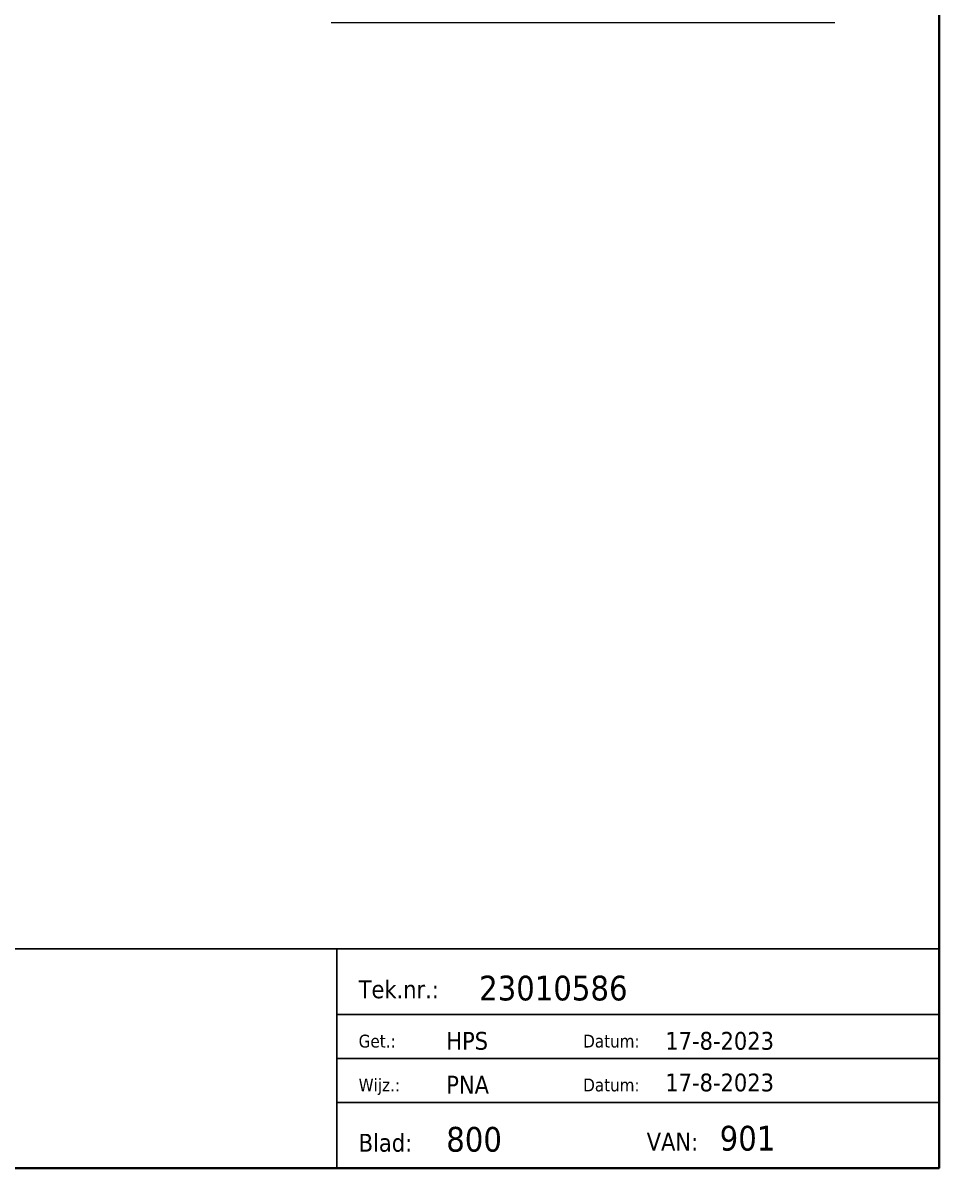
# Model space of a CAD drawing. Header units: millimetres. Extents: x 0 to 1975, y 0 to 1358.
# Drawn here: x 1557 to 1975, y 0 to 522 of the extents above; entities that cross this region are included whole.
import ezdxf
from ezdxf.enums import TextEntityAlignment as Align

# ---------------------------------------------------------------- set-up
doc = ezdxf.new("R2010")
doc.units = ezdxf.units.MM
for name, color, linetype, lineweight in [('EPLAN201', 73, 'Continuous', 9), ('EPLAN451', 73, 'Continuous', 9), ('EPLAN452', 73, 'Continuous', 9), ('KASTEN', 1, 'Continuous', 5)]:
    doc.layers.add(name, color=color, linetype=linetype, lineweight=lineweight)
doc.styles.add('Tahoma', font='')
doc.styles.get('Tahoma').set_extended_font_data('Tahoma')

# ---------------------------------------------------------------- blocks, each defined once
blk = doc.blocks.new('EPLFRAME')
at = {"layer": 'EPLAN201', "linetype": 'Continuous', "lineweight": 25, "ltscale": 4}
for p, q in [((0, 100), (1975, 100)), ((1700, 100), (1700, 0)), ((1700, 70), (1975, 70)), ((1700, 50), (1975, 50)), ((1700, 30), (1975, 30))]:
    blk.add_line(p, q, dxfattribs=at)
at = {"layer": 'EPLAN201', "linetype": 'Continuous', "lineweight": 35, "ltscale": 4}
blk.add_lwpolyline([(0, 0), (1975, 0), (1975, 1357.5), (0, 1357.5)], close=True, dxfattribs=at)
blk.add_lwpolyline([(0, 0), (1975, 0), (1975, 1357.5), (0, 1357.5)], close=True, dxfattribs=at)
at = {"layer": 'EPLAN201', "color": 73, "style": 'Tahoma'}
for s, height, p in [('Tek.nr.:', 8.127, (1710, 77.5)), ('Get.:', 5.87, (1710, 55)), ('Datum:', 5.87, (1812.5, 55)), ('Wijz.:', 5.87, (1710, 35)), ('Datum:', 5.87, (1812.5, 35)), ('Blad:', 8.127, (1710, 7.5)), ('VAN:', 8.127, (1841.5, 8))]:
    blk.add_text(s, height=height, dxfattribs=at).set_placement(p)
at = {"layer": 'EPLAN451', "color": 73, "style": 'Tahoma'}
for tag, p, height in [('14_10000', (1765, 76.5), 11.29), ('14_10011', (590, 57.5), 15.8), ('14_10021', (1850, 54), 8.13), ('14_3010', (1750, 34), 8.13)]:
    blk.add_attdef(tag, p, '', height=height, dxfattribs=at)
for tag, height, p in [('14_10015', 15.8, (281.25, 60)), ('14_10016', 11.29, (281.25, 35)), ('14_10017', 11.29, (281.25, 10))]:
    blk.add_attdef(tag, text='', height=height, dxfattribs=at).set_placement(p, align=Align.CENTER)
at = {"layer": 'EPLAN452', "color": 73, "style": 'Tahoma'}
for tag, p, height in [('4_11011', (1160, 57.5), 15.8), ('4_11020', (1750, 54), 8.13), ('4_11024', (1850, 35), 8.13), ('4_11042', (1750, 7.5), 11.29), ('4_11043', (1874.83, 8), 11.29)]:
    blk.add_attdef(tag, p, '', height=height, dxfattribs=at)

msp = doc.modelspace()

# ---------------------------------------------------------------- linework, layer by layer
at = {"layer": 'KASTEN', "linetype": 'Continuous', "ltscale": 4}
for p, q in [((1916.34, 522.47), (1697.43, 522.47)), ((1927.33, 522.47), (1916.34, 522.47))]:
    msp.add_line(p, q, dxfattribs=at)

# ---------------------------------------------------------------- block references
ref = msp.add_blockref('EPLFRAME', (0, 0))
ref.add_attrib('4_11020', 'HPS', (1750, 54), dxfattribs={"layer": 'EPLAN452', "color": 73, "height": 8.127, "style": 'Tahoma'})
ref.add_attrib('14_3010', 'PNA', (1750, 34), dxfattribs={"layer": 'EPLAN451', "color": 73, "height": 8.127, "style": 'Tahoma'})
ref.add_attrib('4_11043', '901', (1874.83, 8), dxfattribs={"layer": 'EPLAN452', "color": 73, "height": 11.287, "style": 'Tahoma'})
ref.add_attrib('4_11024', '17-8-2023', (1850, 35), dxfattribs={"layer": 'EPLAN452', "color": 73, "height": 8.127, "style": 'Tahoma'})
ref.add_attrib('14_10021', '17-8-2023', (1850, 54), dxfattribs={"layer": 'EPLAN451', "color": 73, "height": 8.127, "style": 'Tahoma'})
ref.add_attrib('14_10000', '23010586', (1765, 76.5), dxfattribs={"layer": 'EPLAN451', "color": 73, "height": 11.287, "style": 'Tahoma'})
ref.add_attrib('4_11042', '800', (1750, 7.5), dxfattribs={"layer": 'EPLAN452', "color": 73, "height": 11.287, "style": 'Tahoma'})

doc.saveas('drawing.dxf')
